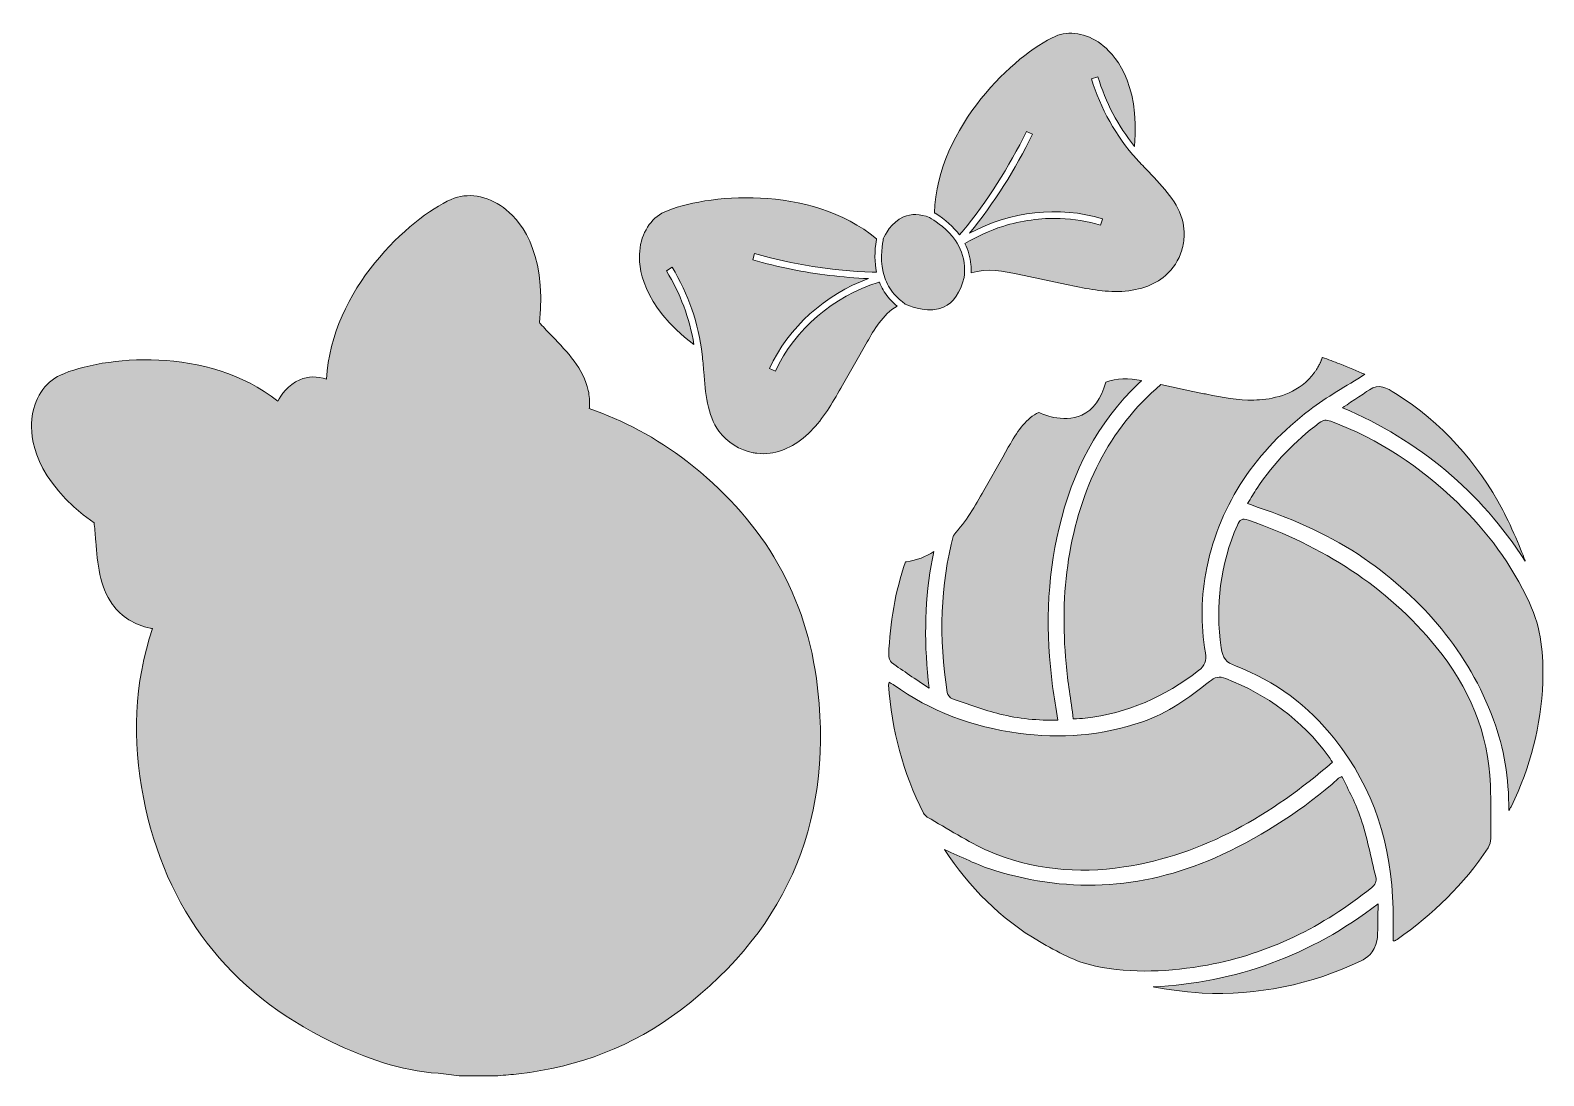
# Model space of a CAD drawing. Header units: inches. Extents: x 0.6 to 17.4, y -11.8 to -0.2.
import ezdxf

# ---------------------------------------------------------------- set-up
doc = ezdxf.new("R2010")
doc.units = ezdxf.units.IN
doc.header["$MEASUREMENT"] = 0
doc.layers.add('Layer 1', color=7, linetype='Continuous')

# ---------------------------------------------------------------- blocks, each defined once
blk = doc.blocks.new('block 2')
at = {"layer": 'Layer 1', "true_color": 0xefe2df}
h = blk.add_hatch(color=254, dxfattribs=at)
h.dxf.hatch_style = 2
edge = h.paths.add_edge_path()
edge.add_spline(control_points=[(15.421, -4.023), (15.216, -4.155), (14.999, -4.273), (14.805, -4.422), (14.219, -4.872), (13.814, -5.446), (13.662, -6.178), (13.597, -6.491), (13.591, -6.809), (13.647, -7.124), (13.663, -7.216), (13.641, -7.266), (13.569, -7.322), (13.195, -7.613), (12.778, -7.798), (12.306, -7.854), (12.267, -7.858), (12.228, -7.858), (12.176, -7.86), (12.148, -7.651), (12.113, -7.448), (12.095, -7.243), (12.06, -6.854), (12.062, -6.466), (12.124, -6.08), (12.249, -5.301), (12.565, -4.636), (13.151, -4.138), (13.151, -4.138), (13.508, -4.213), (13.508, -4.213), (13.508, -4.213), (13.594, -4.232), (13.594, -4.232), (13.617, -4.237), (13.64, -4.241), (13.663, -4.246), (13.833, -4.282), (14.009, -4.314), (14.187, -4.31), (14.348, -4.307), (14.579, -4.27), (14.759, -4.115), (14.794, -4.084), (14.826, -4.05), (14.854, -4.012), (14.858, -4.006), (14.862, -4.001), (14.865, -3.996), (14.868, -3.992), (14.871, -3.987), (14.874, -3.983), (14.879, -3.975), (14.885, -3.967), (14.889, -3.959), (14.89, -3.958), (14.89, -3.958), (14.89, -3.958), (14.895, -3.95), (14.9, -3.941), (14.905, -3.933), (14.906, -3.93), (14.908, -3.927), (14.91, -3.923), (14.913, -3.917), (14.917, -3.91), (14.92, -3.903), (14.922, -3.899), (14.924, -3.895), (14.926, -3.891), (14.929, -3.884), (14.932, -3.877), (14.935, -3.869), (14.937, -3.867), (14.937, -3.865), (14.938, -3.862), (14.941, -3.855), (14.945, -3.847), (14.947, -3.839), (14.948, -3.838), (14.948, -3.837), (14.949, -3.835), (15.013, -3.858), (15.078, -3.882), (15.142, -3.907), (15.24, -3.946), (15.336, -3.988), (15.421, -4.023)], knot_values=[0, 0, 0, 0, 1, 1, 1, 2, 2, 2, 3, 3, 3, 4, 4, 4, 5, 5, 5, 6, 6, 6, 7, 7, 7, 8, 8, 8, 9, 9, 9, 10, 10, 10, 11, 11, 11, 12, 12, 12, 13, 13, 13, 14, 14, 14, 15, 15, 15, 16, 16, 16, 17, 17, 17, 18, 18, 18, 19, 19, 19, 20, 20, 20, 21, 21, 21, 22, 22, 22, 23, 23, 23, 24, 24, 24, 25, 25, 25, 26, 26, 26, 27, 27, 27, 28, 28, 28, 29, 29, 29, 29], degree=3, periodic=1)
h = blk.add_hatch(color=254, dxfattribs=at)
h.dxf.hatch_style = 2
edge = h.paths.add_edge_path()
edge.add_spline(control_points=[(12.936, -4.094), (12.927, -4.102), (12.919, -4.11), (12.91, -4.118), (12.441, -4.559), (12.165, -5.112), (12.017, -5.733), (11.878, -6.316), (11.867, -6.906), (11.945, -7.499), (11.961, -7.622), (11.983, -7.744), (12.004, -7.873), (11.782, -7.88), (11.566, -7.858), (11.356, -7.806), (11.177, -7.762), (11.003, -7.697), (10.829, -7.636), (10.804, -7.628), (10.775, -7.593), (10.771, -7.567), (10.677, -6.955), (10.694, -6.37), (10.843, -5.815), (10.843, -5.814), (10.843, -5.814), (10.844, -5.813), (10.982, -5.665), (11.082, -5.488), (11.179, -5.317), (11.179, -5.317), (11.39, -4.945), (11.39, -4.945), (11.39, -4.945), (11.452, -4.835), (11.452, -4.835), (11.46, -4.822), (11.467, -4.809), (11.475, -4.796), (11.562, -4.646), (11.655, -4.511), (11.792, -4.448), (11.821, -4.462), (11.882, -4.487), (11.959, -4.503), (12.05, -4.521), (12.163, -4.525), (12.269, -4.477), (12.398, -4.419), (12.488, -4.296), (12.537, -4.112), (12.655, -4.061), (12.792, -4.068), (12.936, -4.094)], knot_values=[0, 0, 0, 0, 1, 1, 1, 2, 2, 2, 3, 3, 3, 4, 4, 4, 5, 5, 5, 6, 6, 6, 7, 7, 7, 8, 8, 8, 9, 9, 9, 10, 10, 10, 11, 11, 11, 12, 12, 12, 13, 13, 13, 14, 14, 14, 15, 15, 15, 16, 16, 16, 17, 17, 17, 18, 18, 18, 18], degree=3, periodic=1)
h = blk.add_hatch(color=254, dxfattribs=at)
h.dxf.hatch_style = 2
edge = h.paths.add_edge_path()
edge.add_spline(control_points=[(15.764, -4.236), (16.278, -4.564), (16.674, -4.999), (16.958, -5.537), (17.054, -5.718), (17.213, -6.099), (17.205, -6.103), (16.709, -5.325), (16.029, -4.765), (15.174, -4.395), (15.203, -4.374), (15.404, -4.243), (15.473, -4.195), (15.576, -4.123), (15.665, -4.173), (15.764, -4.236)], knot_values=[0, 0, 0, 0, 1, 1, 1, 2, 2, 2, 3, 3, 3, 4, 4, 4, 5, 5, 5, 5], degree=3, periodic=1)
h = blk.add_hatch(color=254, dxfattribs=at)
h.dxf.hatch_style = 2
edge = h.paths.add_edge_path()
edge.add_spline(control_points=[(17.403, -7.452), (17.387, -7.936), (17.261, -8.395), (17.054, -8.833), (17.049, -8.842), (17.043, -8.85), (17.025, -8.88), (17.025, -8.519), (16.972, -8.189), (16.855, -7.871), (16.574, -7.113), (16.073, -6.53), (15.414, -6.074), (15.05, -5.822), (14.65, -5.645), (14.232, -5.505), (14.197, -5.494), (14.164, -5.479), (14.116, -5.461), (14.154, -5.401), (14.186, -5.345), (14.222, -5.291), (14.41, -5.008), (14.644, -4.769), (14.914, -4.564), (14.958, -4.531), (14.993, -4.527), (15.043, -4.546), (15.578, -4.744), (16.04, -5.055), (16.448, -5.448), (16.784, -5.773), (17.058, -6.142), (17.255, -6.569), (17.386, -6.852), (17.413, -7.149), (17.403, -7.452)], knot_values=[0, 0, 0, 0, 1, 1, 1, 2, 2, 2, 3, 3, 3, 4, 4, 4, 5, 5, 5, 6, 6, 6, 7, 7, 7, 8, 8, 8, 9, 9, 9, 10, 10, 10, 11, 11, 11, 12, 12, 12, 12], degree=3, periodic=1)
h = blk.add_hatch(color=254, dxfattribs=at)
h.dxf.hatch_style = 2
edge = h.paths.add_edge_path()
edge.add_spline(control_points=[(16.824, -9.192), (16.823, -9.227), (16.812, -9.266), (16.793, -9.295), (16.525, -9.704), (16.18, -10.036), (15.782, -10.316), (15.773, -10.322), (15.764, -10.327), (15.754, -10.332), (15.75, -10.334), (15.744, -10.332), (15.736, -10.332), (15.736, -10.211), (15.739, -10.091), (15.736, -9.97), (15.721, -9.273), (15.525, -8.637), (15.087, -8.086), (14.793, -7.715), (14.427, -7.437), (13.982, -7.271), (13.88, -7.233), (13.837, -7.179), (13.822, -7.07), (13.754, -6.597), (13.812, -6.143), (14.002, -5.704), (14.029, -5.644), (14.054, -5.621), (14.125, -5.646), (14.947, -5.934), (15.661, -6.381), (16.216, -7.06), (16.581, -7.506), (16.797, -8.015), (16.82, -8.597), (16.827, -8.795), (16.825, -8.994), (16.824, -9.192)], knot_values=[0, 0, 0, 0, 1, 1, 1, 2, 2, 2, 3, 3, 3, 4, 4, 4, 5, 5, 5, 6, 6, 6, 7, 7, 7, 8, 8, 8, 9, 9, 9, 10, 10, 10, 11, 11, 11, 12, 12, 12, 13, 13, 13, 13], degree=3, periodic=1)
h = blk.add_hatch(color=254, dxfattribs=at)
h.dxf.hatch_style = 2
edge = h.paths.add_edge_path()
edge.add_spline(control_points=[(10.593, -6.152), (10.517, -6.598), (10.514, -7.045), (10.571, -7.519), (10.418, -7.415), (10.283, -7.328), (10.153, -7.234), (10.132, -7.218), (10.12, -7.175), (10.121, -7.146), (10.132, -6.787), (10.194, -6.442), (10.307, -6.112), (10.311, -6.112), (10.314, -6.112), (10.318, -6.111), (10.434, -6.096), (10.535, -6.052), (10.622, -5.998), (10.612, -6.049), (10.602, -6.1), (10.593, -6.152)], knot_values=[0, 0, 0, 0, 1, 1, 1, 2, 2, 2, 3, 3, 3, 4, 4, 4, 5, 5, 5, 6, 6, 6, 7, 7, 7, 7], degree=3, periodic=1)
h = blk.add_hatch(color=254, dxfattribs=at)
h.dxf.hatch_style = 2
edge = h.paths.add_edge_path()
edge.add_spline(control_points=[(10.507, -8.909), (10.279, -8.459), (10.153, -7.982), (10.12, -7.48), (10.119, -7.473), (10.122, -7.465), (10.124, -7.451), (10.141, -7.461), (10.158, -7.469), (10.172, -7.479), (10.588, -7.781), (11.056, -7.949), (11.562, -8.019), (12.034, -8.084), (12.495, -8.05), (12.947, -7.892), (13.227, -7.794), (13.465, -7.629), (13.691, -7.444), (13.75, -7.395), (13.799, -7.382), (13.874, -7.412), (14.335, -7.591), (14.717, -7.871), (15.012, -8.27), (15.027, -8.291), (15.041, -8.313), (15.061, -8.343), (14.379, -8.93), (13.634, -9.372), (12.738, -9.509), (12.223, -9.587), (11.715, -9.54), (11.236, -9.333), (10.997, -9.229), (10.777, -9.082), (10.549, -8.954), (10.532, -8.944), (10.516, -8.926), (10.507, -8.909)], knot_values=[0, 0, 0, 0, 1, 1, 1, 2, 2, 2, 3, 3, 3, 4, 4, 4, 5, 5, 5, 6, 6, 6, 7, 7, 7, 8, 8, 8, 9, 9, 9, 10, 10, 10, 11, 11, 11, 12, 12, 12, 13, 13, 13, 13], degree=3, periodic=1)
h = blk.add_hatch(color=254, dxfattribs=at)
h.dxf.hatch_style = 2
edge = h.paths.add_edge_path()
edge.add_spline(control_points=[(12.421, -10.613), (12.204, -10.569), (11.996, -10.452), (11.801, -10.34), (11.364, -10.089), (11.021, -9.735), (10.742, -9.316), (10.928, -9.395), (11.104, -9.488), (11.292, -9.546), (12.16, -9.816), (13.006, -9.755), (13.833, -9.371), (14.308, -9.15), (14.739, -8.867), (15.13, -8.522), (15.136, -8.517), (15.144, -8.514), (15.167, -8.5), (15.24, -8.657), (15.325, -8.807), (15.377, -8.968), (15.447, -9.181), (15.489, -9.402), (15.543, -9.619), (15.556, -9.671), (15.537, -9.707), (15.495, -9.741), (14.955, -10.174), (14.353, -10.475), (13.669, -10.601), (13.254, -10.677), (12.832, -10.698), (12.421, -10.613)], knot_values=[0, 0, 0, 0, 1, 1, 1, 2, 2, 2, 3, 3, 3, 4, 4, 4, 5, 5, 5, 6, 6, 6, 7, 7, 7, 8, 8, 8, 9, 9, 9, 10, 10, 10, 11, 11, 11, 11], degree=3, periodic=1)
h = blk.add_hatch(color=254, dxfattribs=at)
h.dxf.hatch_style = 2
edge = h.paths.add_edge_path()
edge.add_spline(control_points=[(15.558, -10.317), (15.525, -10.479), (15.44, -10.52), (15.38, -10.555), (14.818, -10.822), (14.228, -10.94), (13.609, -10.913), (13.427, -10.905), (13.063, -10.845), (13.063, -10.845), (13.985, -10.796), (14.817, -10.5), (15.57, -9.918), (15.565, -10.032), (15.567, -10.273), (15.558, -10.317)], knot_values=[0, 0, 0, 0, 1, 1, 1, 2, 2, 2, 3, 3, 3, 4, 4, 4, 5, 5, 5, 5], degree=3, periodic=1)
at = {"layer": 'Layer 1', "lineweight": 0}
for points, knots in [([(15.421, -4.023), (15.216, -4.155), (14.999, -4.273), (14.805, -4.422), (14.219, -4.872), (13.814, -5.446), (13.662, -6.178), (13.597, -6.491), (13.591, -6.809), (13.647, -7.124), (13.663, -7.216), (13.641, -7.266), (13.569, -7.322), (13.195, -7.613), (12.778, -7.798), (12.306, -7.854), (12.267, -7.858), (12.228, -7.858), (12.176, -7.86), (12.148, -7.651), (12.113, -7.448), (12.095, -7.243), (12.06, -6.854), (12.062, -6.466), (12.124, -6.08), (12.249, -5.301), (12.565, -4.636), (13.151, -4.138), (13.151, -4.138), (13.508, -4.213), (13.508, -4.213), (13.508, -4.213), (13.594, -4.232), (13.594, -4.232), (13.617, -4.237), (13.64, -4.241), (13.663, -4.246), (13.833, -4.282), (14.009, -4.314), (14.187, -4.31), (14.348, -4.307), (14.579, -4.27), (14.759, -4.115), (14.794, -4.084), (14.826, -4.05), (14.854, -4.012), (14.858, -4.006), (14.862, -4.001), (14.865, -3.996), (14.868, -3.992), (14.871, -3.987), (14.874, -3.983), (14.879, -3.975), (14.885, -3.967), (14.889, -3.959), (14.89, -3.958), (14.89, -3.958), (14.89, -3.958), (14.895, -3.95), (14.9, -3.941), (14.905, -3.933), (14.906, -3.93), (14.908, -3.927), (14.91, -3.923), (14.913, -3.917), (14.917, -3.91), (14.92, -3.903), (14.922, -3.899), (14.924, -3.895), (14.926, -3.891), (14.929, -3.884), (14.932, -3.877), (14.935, -3.869), (14.937, -3.867), (14.937, -3.865), (14.938, -3.862), (14.941, -3.855), (14.945, -3.847), (14.947, -3.839), (14.948, -3.838), (14.948, -3.837), (14.949, -3.835), (15.013, -3.858), (15.078, -3.882), (15.142, -3.907), (15.24, -3.946), (15.336, -3.988), (15.421, -4.023)], [0, 0, 0, 0, 1, 1, 1, 2, 2, 2, 3, 3, 3, 4, 4, 4, 5, 5, 5, 6, 6, 6, 7, 7, 7, 8, 8, 8, 9, 9, 9, 10, 10, 10, 11, 11, 11, 12, 12, 12, 13, 13, 13, 14, 14, 14, 15, 15, 15, 16, 16, 16, 17, 17, 17, 18, 18, 18, 19, 19, 19, 20, 20, 20, 21, 21, 21, 22, 22, 22, 23, 23, 23, 24, 24, 24, 25, 25, 25, 26, 26, 26, 27, 27, 27, 28, 28, 28, 29, 29, 29, 29]), ([(12.936, -4.094), (12.927, -4.102), (12.919, -4.11), (12.91, -4.118), (12.441, -4.559), (12.165, -5.112), (12.017, -5.733), (11.878, -6.316), (11.867, -6.906), (11.945, -7.499), (11.961, -7.622), (11.983, -7.744), (12.004, -7.873), (11.782, -7.88), (11.566, -7.858), (11.356, -7.806), (11.177, -7.762), (11.003, -7.697), (10.829, -7.636), (10.804, -7.628), (10.775, -7.593), (10.771, -7.567), (10.677, -6.955), (10.694, -6.37), (10.843, -5.815), (10.843, -5.814), (10.843, -5.814), (10.844, -5.813), (10.982, -5.665), (11.082, -5.488), (11.179, -5.317), (11.179, -5.317), (11.39, -4.945), (11.39, -4.945), (11.39, -4.945), (11.452, -4.835), (11.452, -4.835), (11.46, -4.822), (11.467, -4.809), (11.475, -4.796), (11.562, -4.646), (11.655, -4.511), (11.792, -4.448), (11.821, -4.462), (11.882, -4.487), (11.959, -4.503), (12.05, -4.521), (12.163, -4.525), (12.269, -4.477), (12.398, -4.419), (12.488, -4.296), (12.537, -4.112), (12.655, -4.061), (12.792, -4.068), (12.936, -4.094)], [0, 0, 0, 0, 1, 1, 1, 2, 2, 2, 3, 3, 3, 4, 4, 4, 5, 5, 5, 6, 6, 6, 7, 7, 7, 8, 8, 8, 9, 9, 9, 10, 10, 10, 11, 11, 11, 12, 12, 12, 13, 13, 13, 14, 14, 14, 15, 15, 15, 16, 16, 16, 17, 17, 17, 18, 18, 18, 18]), ([(15.764, -4.236), (16.278, -4.564), (16.674, -4.999), (16.958, -5.537), (17.054, -5.718), (17.213, -6.099), (17.205, -6.103), (16.709, -5.325), (16.029, -4.765), (15.174, -4.395), (15.203, -4.374), (15.404, -4.243), (15.473, -4.195), (15.576, -4.123), (15.665, -4.173), (15.764, -4.236)], [0, 0, 0, 0, 1, 1, 1, 2, 2, 2, 3, 3, 3, 4, 4, 4, 5, 5, 5, 5]), ([(17.403, -7.452), (17.387, -7.936), (17.261, -8.395), (17.054, -8.833), (17.049, -8.842), (17.043, -8.85), (17.025, -8.88), (17.025, -8.519), (16.972, -8.189), (16.855, -7.871), (16.574, -7.113), (16.073, -6.53), (15.414, -6.074), (15.05, -5.822), (14.65, -5.645), (14.232, -5.505), (14.197, -5.494), (14.164, -5.479), (14.116, -5.461), (14.154, -5.401), (14.186, -5.345), (14.222, -5.291), (14.41, -5.008), (14.644, -4.769), (14.914, -4.564), (14.958, -4.531), (14.993, -4.527), (15.043, -4.546), (15.578, -4.744), (16.04, -5.055), (16.448, -5.448), (16.784, -5.773), (17.058, -6.142), (17.255, -6.569), (17.386, -6.852), (17.413, -7.149), (17.403, -7.452)], [0, 0, 0, 0, 1, 1, 1, 2, 2, 2, 3, 3, 3, 4, 4, 4, 5, 5, 5, 6, 6, 6, 7, 7, 7, 8, 8, 8, 9, 9, 9, 10, 10, 10, 11, 11, 11, 12, 12, 12, 12]), ([(16.824, -9.192), (16.823, -9.227), (16.812, -9.266), (16.793, -9.295), (16.525, -9.704), (16.18, -10.036), (15.782, -10.316), (15.773, -10.322), (15.764, -10.327), (15.754, -10.332), (15.75, -10.334), (15.744, -10.332), (15.736, -10.332), (15.736, -10.211), (15.739, -10.091), (15.736, -9.97), (15.721, -9.273), (15.525, -8.637), (15.087, -8.086), (14.793, -7.715), (14.427, -7.437), (13.982, -7.271), (13.88, -7.233), (13.837, -7.179), (13.822, -7.07), (13.754, -6.597), (13.812, -6.143), (14.002, -5.704), (14.029, -5.644), (14.054, -5.621), (14.125, -5.646), (14.947, -5.934), (15.661, -6.381), (16.216, -7.06), (16.581, -7.506), (16.797, -8.015), (16.82, -8.597), (16.827, -8.795), (16.825, -8.994), (16.824, -9.192)], [0, 0, 0, 0, 1, 1, 1, 2, 2, 2, 3, 3, 3, 4, 4, 4, 5, 5, 5, 6, 6, 6, 7, 7, 7, 8, 8, 8, 9, 9, 9, 10, 10, 10, 11, 11, 11, 12, 12, 12, 13, 13, 13, 13]), ([(10.593, -6.152), (10.517, -6.598), (10.514, -7.045), (10.571, -7.519), (10.418, -7.415), (10.283, -7.328), (10.153, -7.234), (10.132, -7.218), (10.12, -7.175), (10.121, -7.146), (10.132, -6.787), (10.194, -6.442), (10.307, -6.112), (10.311, -6.112), (10.314, -6.112), (10.318, -6.111), (10.434, -6.096), (10.535, -6.052), (10.622, -5.998), (10.612, -6.049), (10.602, -6.1), (10.593, -6.152)], [0, 0, 0, 0, 1, 1, 1, 2, 2, 2, 3, 3, 3, 4, 4, 4, 5, 5, 5, 6, 6, 6, 7, 7, 7, 7]), ([(10.507, -8.909), (10.279, -8.459), (10.153, -7.982), (10.12, -7.48), (10.119, -7.473), (10.122, -7.465), (10.124, -7.451), (10.141, -7.461), (10.158, -7.469), (10.172, -7.479), (10.588, -7.781), (11.056, -7.949), (11.562, -8.019), (12.034, -8.084), (12.495, -8.05), (12.947, -7.892), (13.227, -7.794), (13.465, -7.629), (13.691, -7.444), (13.75, -7.395), (13.799, -7.382), (13.874, -7.412), (14.335, -7.591), (14.717, -7.871), (15.012, -8.27), (15.027, -8.291), (15.041, -8.313), (15.061, -8.343), (14.379, -8.93), (13.634, -9.372), (12.738, -9.509), (12.223, -9.587), (11.715, -9.54), (11.236, -9.333), (10.997, -9.229), (10.777, -9.082), (10.549, -8.954), (10.532, -8.944), (10.516, -8.926), (10.507, -8.909)], [0, 0, 0, 0, 1, 1, 1, 2, 2, 2, 3, 3, 3, 4, 4, 4, 5, 5, 5, 6, 6, 6, 7, 7, 7, 8, 8, 8, 9, 9, 9, 10, 10, 10, 11, 11, 11, 12, 12, 12, 13, 13, 13, 13]), ([(12.421, -10.613), (12.204, -10.569), (11.996, -10.452), (11.801, -10.34), (11.364, -10.089), (11.021, -9.735), (10.742, -9.316), (10.928, -9.395), (11.104, -9.488), (11.292, -9.546), (12.16, -9.816), (13.006, -9.755), (13.833, -9.371), (14.308, -9.15), (14.739, -8.867), (15.13, -8.522), (15.136, -8.517), (15.144, -8.514), (15.167, -8.5), (15.24, -8.657), (15.325, -8.807), (15.377, -8.968), (15.447, -9.181), (15.489, -9.402), (15.543, -9.619), (15.556, -9.671), (15.537, -9.707), (15.495, -9.741), (14.955, -10.174), (14.353, -10.475), (13.669, -10.601), (13.254, -10.677), (12.832, -10.698), (12.421, -10.613)], [0, 0, 0, 0, 1, 1, 1, 2, 2, 2, 3, 3, 3, 4, 4, 4, 5, 5, 5, 6, 6, 6, 7, 7, 7, 8, 8, 8, 9, 9, 9, 10, 10, 10, 11, 11, 11, 11]), ([(15.558, -10.317), (15.525, -10.479), (15.44, -10.52), (15.38, -10.555), (14.818, -10.822), (14.228, -10.94), (13.609, -10.913), (13.427, -10.905), (13.063, -10.845), (13.063, -10.845), (13.985, -10.796), (14.817, -10.5), (15.57, -9.918), (15.565, -10.032), (15.567, -10.273), (15.558, -10.317)], [0, 0, 0, 0, 1, 1, 1, 2, 2, 2, 3, 3, 3, 4, 4, 4, 5, 5, 5, 5])]:
    blk.add_open_spline(points, degree=3, knots=knots, dxfattribs=at)
blk = doc.blocks.new('block 3')
at = {"layer": 'Layer 1', "true_color": 0xef5bbb}
h = blk.add_hatch(color=223, dxfattribs=at)
h.dxf.hatch_style = 2
edge = h.paths.add_edge_path()
edge.add_spline(control_points=[(13.202, -2.924), (13.075, -3.034), (12.888, -3.097), (12.677, -3.101), (12.483, -3.105), (12.289, -3.064), (12.101, -3.024), (12.101, -3.024), (11.559, -2.909), (11.559, -2.909), (11.411, -2.877), (11.214, -2.836), (11.039, -2.894), (11.041, -2.862), (11.04, -2.83), (11.036, -2.8), (11.029, -2.718), (11.006, -2.641), (10.969, -2.568), (11.102, -2.486), (11.244, -2.422), (11.392, -2.376), (11.598, -2.311), (11.814, -2.281), (12.028, -2.289), (12.028, -2.289), (12.029, -2.289), (12.029, -2.289), (12.182, -2.294), (12.333, -2.318), (12.48, -2.362), (12.48, -2.362), (12.5, -2.294), (12.5, -2.294), (12.5, -2.294), (12.501, -2.291), (12.501, -2.291), (12.015, -2.145), (11.472, -2.207), (11.021, -2.453), (11.295, -2.114), (11.531, -1.743), (11.72, -1.35), (11.72, -1.35), (11.653, -1.318), (11.653, -1.318), (11.461, -1.717), (11.221, -2.093), (10.94, -2.435), (10.93, -2.447), (10.919, -2.459), (10.909, -2.471), (10.843, -2.382), (10.752, -2.301), (10.637, -2.229), (10.634, -2.228), (10.632, -2.227), (10.63, -2.225), (10.66, -1.262), (11.532, -0.459), (11.975, -0.26), (12.126, -0.192), (12.32, -0.224), (12.482, -0.344), (12.619, -0.444), (12.92, -0.752), (12.858, -1.485), (12.675, -1.257), (12.534, -0.992), (12.449, -0.712), (12.449, -0.712), (12.378, -0.733), (12.378, -0.733), (12.478, -1.062), (12.652, -1.372), (12.882, -1.628), (12.925, -1.676), (12.971, -1.723), (13.015, -1.769), (13.178, -1.938), (13.347, -2.113), (13.397, -2.336), (13.407, -2.381), (13.411, -2.427), (13.41, -2.473), (13.408, -2.53), (13.399, -2.587), (13.383, -2.641), (13.35, -2.75), (13.287, -2.85), (13.202, -2.924)], knot_values=[0, 0, 0, 0, 1, 1, 1, 2, 2, 2, 3, 3, 3, 4, 4, 4, 5, 5, 5, 6, 6, 6, 7, 7, 7, 8, 8, 8, 9, 9, 9, 10, 10, 10, 11, 11, 11, 12, 12, 12, 13, 13, 13, 14, 14, 14, 15, 15, 15, 16, 16, 16, 17, 17, 17, 18, 18, 18, 19, 19, 19, 20, 20, 20, 21, 21, 21, 22, 22, 22, 23, 23, 23, 24, 24, 24, 25, 25, 25, 26, 26, 26, 27, 27, 27, 28, 28, 28, 29, 29, 29, 30, 30, 30, 30], degree=3, periodic=1)
h = blk.add_hatch(color=223, dxfattribs=at)
h.dxf.hatch_style = 2
edge = h.paths.add_edge_path()
edge.add_spline(control_points=[(9.88, -3.663), (9.88, -3.663), (9.783, -3.833), (9.783, -3.833), (9.783, -3.833), (9.606, -4.146), (9.606, -4.146), (9.511, -4.313), (9.413, -4.486), (9.281, -4.628), (9.138, -4.783), (8.967, -4.88), (8.8, -4.903), (8.752, -4.909), (8.702, -4.909), (8.654, -4.903), (8.64, -4.901), (8.627, -4.899), (8.613, -4.896), (8.463, -4.867), (8.321, -4.782), (8.231, -4.658), (8.098, -4.473), (8.079, -4.231), (8.061, -3.996), (8.056, -3.932), (8.051, -3.867), (8.044, -3.803), (8.004, -3.461), (7.889, -3.126), (7.709, -2.832), (7.709, -2.832), (7.646, -2.871), (7.646, -2.871), (7.799, -3.12), (7.903, -3.402), (7.952, -3.69), (7.363, -3.251), (7.332, -2.82), (7.348, -2.651), (7.366, -2.451), (7.472, -2.284), (7.622, -2.217), (8.065, -2.018), (9.245, -1.899), (9.986, -2.516), (9.985, -2.518), (9.985, -2.52), (9.984, -2.523), (9.961, -2.657), (9.962, -2.779), (9.985, -2.887), (9.968, -2.887), (9.952, -2.887), (9.936, -2.886), (9.494, -2.869), (9.054, -2.799), (8.628, -2.678), (8.628, -2.678), (8.607, -2.75), (8.607, -2.75), (8.748, -2.79), (8.891, -2.824), (9.035, -2.853), (9.318, -2.91), (9.606, -2.945), (9.895, -2.958), (9.412, -3.133), (9.006, -3.498), (8.792, -3.958), (8.792, -3.958), (8.859, -3.989), (8.859, -3.989), (9.077, -3.521), (9.504, -3.154), (10.005, -3), (10.009, -2.999), (10.013, -2.997), (10.017, -2.996), (10.041, -3.057), (10.073, -3.113), (10.113, -3.163), (10.135, -3.19), (10.159, -3.216), (10.185, -3.24), (10.194, -3.248), (10.204, -3.257), (10.214, -3.265), (10.054, -3.357), (9.954, -3.532), (9.88, -3.663)], knot_values=[0, 0, 0, 0, 1, 1, 1, 2, 2, 2, 3, 3, 3, 4, 4, 4, 5, 5, 5, 6, 6, 6, 7, 7, 7, 8, 8, 8, 9, 9, 9, 10, 10, 10, 11, 11, 11, 12, 12, 12, 13, 13, 13, 14, 14, 14, 15, 15, 15, 16, 16, 16, 17, 17, 17, 18, 18, 18, 19, 19, 19, 20, 20, 20, 21, 21, 21, 22, 22, 22, 23, 23, 23, 24, 24, 24, 25, 25, 25, 26, 26, 26, 27, 27, 27, 28, 28, 28, 29, 29, 29, 30, 30, 30, 30], degree=3, periodic=1)
h = blk.add_hatch(color=223, dxfattribs=at)
h.dxf.hatch_style = 2
edge = h.paths.add_edge_path()
edge.add_spline(control_points=[(10.961, -2.944), (10.919, -3.113), (10.842, -3.224), (10.73, -3.275), (10.712, -3.283), (10.693, -3.289), (10.674, -3.294), (10.509, -3.335), (10.334, -3.255), (10.305, -3.241), (10.305, -3.241), (10.305, -3.241), (10.305, -3.241), (10.288, -3.229), (10.273, -3.217), (10.258, -3.205), (10.229, -3.181), (10.204, -3.156), (10.182, -3.13), (10.132, -3.072), (10.099, -3.01), (10.077, -2.949), (10.016, -2.777), (10.045, -2.609), (10.058, -2.535), (10.06, -2.523), (10.061, -2.514), (10.062, -2.507), (10.075, -2.478), (10.147, -2.33), (10.287, -2.27), (10.373, -2.233), (10.47, -2.236), (10.575, -2.278), (10.581, -2.282), (10.587, -2.286), (10.597, -2.292), (10.654, -2.328), (10.777, -2.404), (10.865, -2.535), (10.916, -2.611), (10.956, -2.706), (10.964, -2.822), (10.967, -2.86), (10.966, -2.901), (10.961, -2.944)], knot_values=[0, 0, 0, 0, 1, 1, 1, 2, 2, 2, 3, 3, 3, 4, 4, 4, 5, 5, 5, 6, 6, 6, 7, 7, 7, 8, 8, 8, 9, 9, 9, 10, 10, 10, 11, 11, 11, 12, 12, 12, 13, 13, 13, 14, 14, 14, 15, 15, 15, 15], degree=3, periodic=1)
at = {"layer": 'Layer 1', "lineweight": 0}
for points, knots in [([(13.202, -2.924), (13.075, -3.034), (12.888, -3.097), (12.677, -3.101), (12.483, -3.105), (12.289, -3.064), (12.101, -3.024), (12.101, -3.024), (11.559, -2.909), (11.559, -2.909), (11.411, -2.877), (11.214, -2.836), (11.039, -2.894), (11.041, -2.862), (11.04, -2.83), (11.036, -2.8), (11.029, -2.718), (11.006, -2.641), (10.969, -2.568), (11.102, -2.486), (11.244, -2.422), (11.392, -2.376), (11.598, -2.311), (11.814, -2.281), (12.028, -2.289), (12.028, -2.289), (12.029, -2.289), (12.029, -2.289), (12.182, -2.294), (12.333, -2.318), (12.48, -2.362), (12.48, -2.362), (12.5, -2.294), (12.5, -2.294), (12.5, -2.294), (12.501, -2.291), (12.501, -2.291), (12.015, -2.145), (11.472, -2.207), (11.021, -2.453), (11.295, -2.114), (11.531, -1.743), (11.72, -1.35), (11.72, -1.35), (11.653, -1.318), (11.653, -1.318), (11.461, -1.717), (11.221, -2.093), (10.94, -2.435), (10.93, -2.447), (10.919, -2.459), (10.909, -2.471), (10.843, -2.382), (10.752, -2.301), (10.637, -2.229), (10.634, -2.228), (10.632, -2.227), (10.63, -2.225), (10.66, -1.262), (11.532, -0.459), (11.975, -0.26), (12.126, -0.192), (12.32, -0.224), (12.482, -0.344), (12.619, -0.444), (12.92, -0.752), (12.858, -1.485), (12.675, -1.257), (12.534, -0.992), (12.449, -0.712), (12.449, -0.712), (12.378, -0.733), (12.378, -0.733), (12.478, -1.062), (12.652, -1.372), (12.882, -1.628), (12.925, -1.676), (12.971, -1.723), (13.015, -1.769), (13.178, -1.938), (13.347, -2.113), (13.397, -2.336), (13.407, -2.381), (13.411, -2.427), (13.41, -2.473), (13.408, -2.53), (13.399, -2.587), (13.383, -2.641), (13.35, -2.75), (13.287, -2.85), (13.202, -2.924)], [0, 0, 0, 0, 1, 1, 1, 2, 2, 2, 3, 3, 3, 4, 4, 4, 5, 5, 5, 6, 6, 6, 7, 7, 7, 8, 8, 8, 9, 9, 9, 10, 10, 10, 11, 11, 11, 12, 12, 12, 13, 13, 13, 14, 14, 14, 15, 15, 15, 16, 16, 16, 17, 17, 17, 18, 18, 18, 19, 19, 19, 20, 20, 20, 21, 21, 21, 22, 22, 22, 23, 23, 23, 24, 24, 24, 25, 25, 25, 26, 26, 26, 27, 27, 27, 28, 28, 28, 29, 29, 29, 30, 30, 30, 30]), ([(9.88, -3.663), (9.88, -3.663), (9.783, -3.833), (9.783, -3.833), (9.783, -3.833), (9.606, -4.146), (9.606, -4.146), (9.511, -4.313), (9.413, -4.486), (9.281, -4.628), (9.138, -4.783), (8.967, -4.88), (8.8, -4.903), (8.752, -4.909), (8.702, -4.909), (8.654, -4.903), (8.64, -4.901), (8.627, -4.899), (8.613, -4.896), (8.463, -4.867), (8.321, -4.782), (8.231, -4.658), (8.098, -4.473), (8.079, -4.231), (8.061, -3.996), (8.056, -3.932), (8.051, -3.867), (8.044, -3.803), (8.004, -3.461), (7.889, -3.126), (7.709, -2.832), (7.709, -2.832), (7.646, -2.871), (7.646, -2.871), (7.799, -3.12), (7.903, -3.402), (7.952, -3.69), (7.363, -3.251), (7.332, -2.82), (7.348, -2.651), (7.366, -2.451), (7.472, -2.284), (7.622, -2.217), (8.065, -2.018), (9.245, -1.899), (9.986, -2.516), (9.985, -2.518), (9.985, -2.52), (9.984, -2.523), (9.961, -2.657), (9.962, -2.779), (9.985, -2.887), (9.968, -2.887), (9.952, -2.887), (9.936, -2.886), (9.494, -2.869), (9.054, -2.799), (8.628, -2.678), (8.628, -2.678), (8.607, -2.75), (8.607, -2.75), (8.748, -2.79), (8.891, -2.824), (9.035, -2.853), (9.318, -2.91), (9.606, -2.945), (9.895, -2.958), (9.412, -3.133), (9.006, -3.498), (8.792, -3.958), (8.792, -3.958), (8.859, -3.989), (8.859, -3.989), (9.077, -3.521), (9.504, -3.154), (10.005, -3), (10.009, -2.999), (10.013, -2.997), (10.017, -2.996), (10.041, -3.057), (10.073, -3.113), (10.113, -3.163), (10.135, -3.19), (10.159, -3.216), (10.185, -3.24), (10.194, -3.248), (10.204, -3.257), (10.214, -3.265), (10.054, -3.357), (9.954, -3.532), (9.88, -3.663)], [0, 0, 0, 0, 1, 1, 1, 2, 2, 2, 3, 3, 3, 4, 4, 4, 5, 5, 5, 6, 6, 6, 7, 7, 7, 8, 8, 8, 9, 9, 9, 10, 10, 10, 11, 11, 11, 12, 12, 12, 13, 13, 13, 14, 14, 14, 15, 15, 15, 16, 16, 16, 17, 17, 17, 18, 18, 18, 19, 19, 19, 20, 20, 20, 21, 21, 21, 22, 22, 22, 23, 23, 23, 24, 24, 24, 25, 25, 25, 26, 26, 26, 27, 27, 27, 28, 28, 28, 29, 29, 29, 30, 30, 30, 30]), ([(10.961, -2.944), (10.919, -3.113), (10.842, -3.224), (10.73, -3.275), (10.712, -3.283), (10.693, -3.289), (10.674, -3.294), (10.509, -3.335), (10.334, -3.255), (10.305, -3.241), (10.305, -3.241), (10.305, -3.241), (10.305, -3.241), (10.288, -3.229), (10.273, -3.217), (10.258, -3.205), (10.229, -3.181), (10.204, -3.156), (10.182, -3.13), (10.132, -3.072), (10.099, -3.01), (10.077, -2.949), (10.016, -2.777), (10.045, -2.609), (10.058, -2.535), (10.06, -2.523), (10.061, -2.514), (10.062, -2.507), (10.075, -2.478), (10.147, -2.33), (10.287, -2.27), (10.373, -2.233), (10.47, -2.236), (10.575, -2.278), (10.581, -2.282), (10.587, -2.286), (10.597, -2.292), (10.654, -2.328), (10.777, -2.404), (10.865, -2.535), (10.916, -2.611), (10.956, -2.706), (10.964, -2.822), (10.967, -2.86), (10.966, -2.901), (10.961, -2.944)], [0, 0, 0, 0, 1, 1, 1, 2, 2, 2, 3, 3, 3, 4, 4, 4, 5, 5, 5, 6, 6, 6, 7, 7, 7, 8, 8, 8, 9, 9, 9, 10, 10, 10, 11, 11, 11, 12, 12, 12, 13, 13, 13, 14, 14, 14, 15, 15, 15, 15])]:
    blk.add_open_spline(points, degree=3, knots=knots, dxfattribs=at)

msp = doc.modelspace()

# ---------------------------------------------------------------- hatches: boundary and pattern name
at = {"layer": 'Layer 1', "true_color": 0xffffff}
h = msp.add_hatch(color=7, dxfattribs=at)
h.dxf.hatch_style = 2
edge = h.paths.add_edge_path()
edge.add_spline(control_points=[(9.315, -7.41), (9.178, -6.41), (8.671, -5.608), (7.878, -4.996), (7.529, -4.728), (7.165, -4.533), (6.787, -4.405), (6.788, -4.397), (6.789, -4.389), (6.789, -4.381), (6.793, -4.321), (6.788, -4.261), (6.776, -4.203), (6.721, -3.96), (6.545, -3.777), (6.374, -3.6), (6.331, -3.555), (6.285, -3.508), (6.244, -3.461), (6.239, -3.457), (6.235, -3.452), (6.231, -3.447), (6.324, -2.625), (5.984, -2.278), (5.832, -2.167), (5.649, -2.031), (5.426, -1.997), (5.251, -2.075), (4.784, -2.285), (3.911, -3.082), (3.863, -4.076), (3.756, -4.043), (3.655, -4.045), (3.564, -4.085), (3.431, -4.141), (3.353, -4.259), (3.318, -4.324), (2.543, -3.698), (1.366, -3.822), (0.898, -4.032), (0.723, -4.111), (0.601, -4.3), (0.58, -4.528), (0.563, -4.715), (0.597, -5.199), (1.273, -5.676), (1.274, -5.682), (1.275, -5.688), (1.276, -5.695), (1.283, -5.757), (1.288, -5.822), (1.293, -5.884), (1.312, -6.129), (1.332, -6.383), (1.478, -6.585), (1.577, -6.721), (1.731, -6.816), (1.897, -6.85), (1.898, -6.85), (1.899, -6.851), (1.9, -6.851), (1.909, -6.853), (1.917, -6.853), (1.925, -6.855), (1.718, -7.464), (1.696, -8.098), (1.822, -8.736), (2.07, -9.987), (2.768, -10.899), (3.918, -11.457), (4.294, -11.639), (4.685, -11.777), (5.106, -11.807), (5.184, -11.812), (5.261, -11.825), (5.339, -11.834), (5.339, -11.834), (5.768, -11.834), (5.768, -11.834), (5.847, -11.827), (5.925, -11.821), (6.003, -11.812), (6.667, -11.736), (7.273, -11.507), (7.804, -11.102), (9.031, -10.169), (9.522, -8.924), (9.315, -7.41)], knot_values=[0, 0, 0, 0, 1, 1, 1, 2, 2, 2, 3, 3, 3, 4, 4, 4, 5, 5, 5, 6, 6, 6, 7, 7, 7, 8, 8, 8, 9, 9, 9, 10, 10, 10, 11, 11, 11, 12, 12, 12, 13, 13, 13, 14, 14, 14, 15, 15, 15, 16, 16, 16, 17, 17, 17, 18, 18, 18, 19, 19, 19, 20, 20, 20, 21, 21, 21, 22, 22, 22, 23, 23, 23, 24, 24, 24, 25, 25, 25, 26, 26, 26, 27, 27, 27, 28, 28, 28, 29, 29, 29, 29], degree=3, periodic=1)

# ---------------------------------------------------------------- linework, layer by layer
at = {"layer": 'Layer 1', "lineweight": 0}
msp.add_open_spline([(9.315, -7.41), (9.178, -6.41), (8.671, -5.608), (7.878, -4.996), (7.529, -4.728), (7.165, -4.533), (6.787, -4.405), (6.788, -4.397), (6.789, -4.389), (6.789, -4.381), (6.793, -4.321), (6.788, -4.261), (6.776, -4.203), (6.721, -3.96), (6.545, -3.777), (6.374, -3.6), (6.331, -3.555), (6.285, -3.508), (6.244, -3.461), (6.239, -3.457), (6.235, -3.452), (6.231, -3.447), (6.324, -2.625), (5.984, -2.278), (5.832, -2.167), (5.649, -2.031), (5.426, -1.997), (5.251, -2.075), (4.784, -2.285), (3.911, -3.082), (3.863, -4.076), (3.756, -4.043), (3.655, -4.045), (3.564, -4.085), (3.431, -4.141), (3.353, -4.259), (3.318, -4.324), (2.543, -3.698), (1.366, -3.822), (0.898, -4.032), (0.723, -4.111), (0.601, -4.3), (0.58, -4.528), (0.563, -4.715), (0.597, -5.199), (1.273, -5.676), (1.274, -5.682), (1.275, -5.688), (1.276, -5.695), (1.283, -5.757), (1.288, -5.822), (1.293, -5.884), (1.312, -6.129), (1.332, -6.383), (1.478, -6.585), (1.577, -6.721), (1.731, -6.816), (1.897, -6.85), (1.898, -6.85), (1.899, -6.851), (1.9, -6.851), (1.909, -6.853), (1.917, -6.853), (1.925, -6.855), (1.718, -7.464), (1.696, -8.098), (1.822, -8.736), (2.07, -9.987), (2.768, -10.899), (3.918, -11.457), (4.294, -11.639), (4.685, -11.777), (5.106, -11.807), (5.184, -11.812), (5.261, -11.825), (5.339, -11.834), (5.339, -11.834), (5.768, -11.834), (5.768, -11.834), (5.847, -11.827), (5.925, -11.821), (6.003, -11.812), (6.667, -11.736), (7.273, -11.507), (7.804, -11.102), (9.031, -10.169), (9.522, -8.924), (9.315, -7.41)], degree=3, knots=[0, 0, 0, 0, 1, 1, 1, 2, 2, 2, 3, 3, 3, 4, 4, 4, 5, 5, 5, 6, 6, 6, 7, 7, 7, 8, 8, 8, 9, 9, 9, 10, 10, 10, 11, 11, 11, 12, 12, 12, 13, 13, 13, 14, 14, 14, 15, 15, 15, 16, 16, 16, 17, 17, 17, 18, 18, 18, 19, 19, 19, 20, 20, 20, 21, 21, 21, 22, 22, 22, 23, 23, 23, 24, 24, 24, 25, 25, 25, 26, 26, 26, 27, 27, 27, 28, 28, 28, 29, 29, 29, 29], dxfattribs=at)

# ---------------------------------------------------------------- block references
at = {"layer": 'Layer 1'}
for name in ['block 3', 'block 2']:
    msp.add_blockref(name, (0, 0), dxfattribs=at)

doc.saveas('drawing.dxf')
